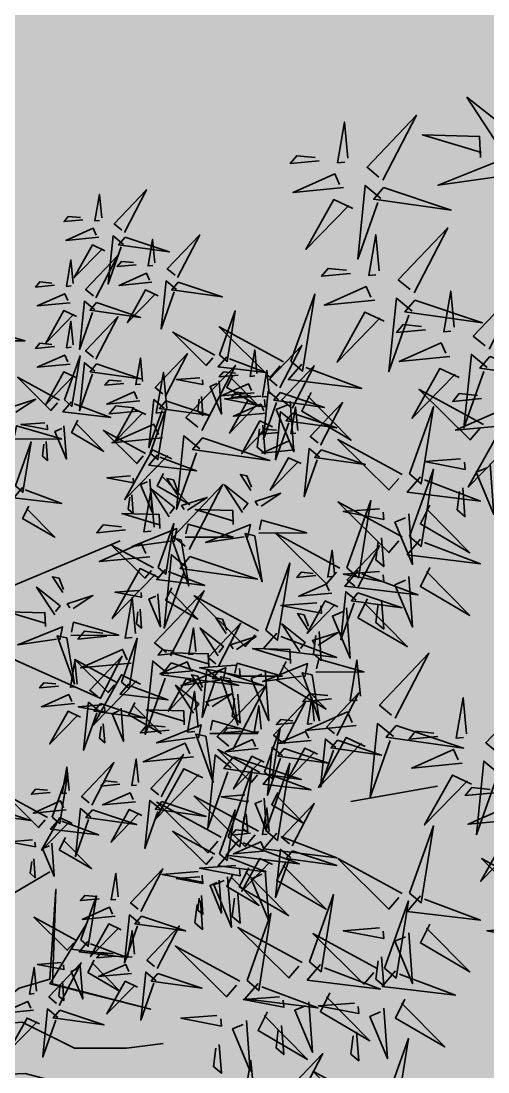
# Model space of a CAD drawing. Header units: millimetres. Extents: x 0 to 59560, y 0 to 21447.
# Drawn here: x 35330 to 35597, y 8940 to 9542 of the extents above; entities that cross this region are included whole.
import ezdxf

# ---------------------------------------------------------------- set-up
doc = ezdxf.new("R2010")
doc.units = ezdxf.units.MM
doc.header["$LTSCALE"] = 150
doc.linetypes.add('DASHED', pattern=[0.75, 0.5, -0.25])
doc.layers.add('ad-Landscape', color=7, linetype='Continuous', lineweight=35, true_color=0x007f00)
doc.layers.add('ad-Landscape 2', color=7, linetype='Continuous', lineweight=35, true_color=0x264c00)
doc.layers.add('ad-Primary Roof', color=5, linetype='Continuous', true_color=0x0000ff)
doc.layers.add('ad-Secondary Roof', color=6, linetype='Continuous', true_color=0xff00ff)

# ---------------------------------------------------------------- blocks, each defined once
blk = doc.blocks.new('$ZCDB_AUDIT_GENERATED_84B5')
at = {"layer": 'ad-Landscape'}
blk.add_line((-124.2, -652.6), (-157.7, -842.3), dxfattribs=at)
for points in [[(-835, 1007.8), (-876.2, 987.1), (-939.2, 1094.8), (-843.4, 1000.5)], [(-854.3, 961.7), (-964.6, 970), (-872.5, 931.4), (-862.8, 954.4)], [(-1166, 756.5), (-1215.3, 904.1), (-1191.8, 735.2), (-1166, 756.5)], [(-906.4, 902.3), (-969.4, 907), (-954.8, 890.1), (-914.9, 895)], [(-974.8, 702), (-1024.2, 849.6), (-1000.7, 680.7), (-974.8, 702)], [(-1150.2, 755), (-1008.3, 828.6), (-1121.8, 720.5), (-1143.1, 746.4)], [(-1190.3, 750.9), (-1161.9, 716.5), (-1322.1, 700.2), (-1198.9, 743.8)], [(-1212, 689.6), (-1192.2, 648), (-1301.2, 587.1), (-1204.9, 680.9)], [(-999.2, 696.4), (-970.7, 661.9), (-1131, 645.7), (-1007.8, 689.3)], [(-1166.4, 669.3), (-1176.9, 559.2), (-1136.4, 650.5), (-1159.3, 660.7)], [(-1102, 678.9), (-1023.4, 671.3), (-1112.1, 656.1), (-1110.6, 671.8)], [(-1059.9, 523.7), (-1093.8, 494.6), (-1113.3, 654.4), (-1067.1, 532.2)], [(-1121.7, 544.2), (-1162.9, 523.5), (-1225.9, 631.2), (-1130.2, 536.9)], [(-1020.9, 635), (-1001.1, 593.4), (-1110, 532.6), (-1013.8, 626.4)], [(-910.8, 624.4), (-832.2, 616.8), (-921, 601.5), (-919.5, 617.3)], [(-1108, 616), (-1114, 553.1), (-1096.8, 567.3), (-1100.9, 607.4)], [(-975.2, 614.7), (-985.8, 504.7), (-945.3, 596), (-968.1, 606.1)], [(-1288.8, 429.3), (-1338.2, 576.9), (-1314.7, 408), (-1288.8, 429.3)], [(-1053.8, 499.5), (-907.2, 551.9), (-1075.6, 524.9), (-1053.8, 499.5)], [(-916.9, 561.5), (-922.9, 498.6), (-905.6, 512.8), (-909.7, 552.9)], [(-1141, 498.1), (-1251.3, 506.4), (-1159.2, 467.8), (-1149.5, 490.8)], [(-1273.1, 427.7), (-1131.2, 501.3), (-1244.7, 393.3), (-1266, 419.1)], [(-1055, 483.7), (-978.6, 343.4), (-1088.9, 454.6), (-1063.5, 476.4)], [(-1193.1, 438.6), (-1256.1, 443.4), (-1241.5, 426.4), (-1201.6, 431.4)], [(-1130.1, 433.9), (-1136.1, 355.2), (-1153.1, 443.6), (-1137.4, 442.4)], [(-1313.2, 423.7), (-1284.7, 389.2), (-1445, 373), (-1321.8, 416.6)], [(-1334.9, 362.3), (-1315.1, 320.7), (-1424, 259.8), (-1327.8, 353.7)], [(-1224.9, 351.7), (-1146.2, 344), (-1235, 328.8), (-1233.5, 344.6)], [(-1289.2, 342), (-1299.8, 231.9), (-1259.3, 323.3), (-1282.1, 333.4)], [(-425.4, -669.4), (-466.6, -690.1), (-529.7, -582.4), (-433.9, -676.7)], [(-119.8, -578.6), (-100, -620.2), (-209, -681), (-112.7, -587.2)], [(8.2, -743.4), (-41.2, -595.8), (-17.7, -764.7), (8.2, -743.4)], [(-9.8, -589.2), (68.8, -596.8), (-19.9, -612), (-18.4, -596.3)], [(352.8, -669.4), (311.6, -690.1), (248.5, -582.4), (344.3, -676.7)], [(489.3, -669.4), (448.2, -690.1), (385.1, -582.4), (480.9, -676.7)], [(527.1, -597.7), (464.1, -593), (478.7, -609.9), (518.7, -605)], [(590.2, -602.4), (584.1, -681.2), (567.1, -592.8), (582.9, -593.9)], [(-527.4, -744.4), (-561.3, -773.6), (-580.8, -613.7), (-534.7, -736)], [(-74.2, -598.9), (-84.7, -708.9), (-44.2, -617.6), (-67, -607.5)], [(-589.2, -724), (-630.4, -744.6), (-693.5, -636.9), (-597.7, -731.2)], [(-357.5, -714.1), (-210.9, -661.7), (-379.3, -688.7), (-357.5, -714.1)], [(-15.8, -652.1), (-21.8, -715), (-4.6, -700.8), (-8.7, -660.7)], [(420.7, -714.1), (567.3, -661.7), (398.9, -688.7), (420.7, -714.1)], [(557.2, -714.1), (703.8, -661.7), (535.4, -688.7), (557.2, -714.1)], [(23.9, -744.9), (165.8, -671.4), (52.3, -779.4), (31, -753.6)], [(-444.7, -715.5), (-555, -707.2), (-462.9, -745.8), (-453.2, -722.8)], [(333.5, -715.5), (223.2, -707.2), (315.3, -745.8), (325, -722.8)], [(346.4, -826.2), (312.4, -855.4), (293, -695.5), (339.1, -817.8)], [(470, -715.5), (359.7, -707.2), (451.8, -745.8), (461.5, -722.8)], [(-821.7, -768.6), (-675.1, -716.3), (-843.5, -743.3), (-821.7, -768.6)], [(-521.3, -768.6), (-374.8, -716.3), (-543.2, -743.3), (-521.3, -768.6)], [(-358.7, -729.9), (-282.3, -870.2), (-392.6, -759), (-367.2, -737.1)], [(284.5, -805.8), (243.4, -826.4), (180.3, -718.7), (276.1, -813.1)], [(419.5, -729.9), (495.9, -870.2), (385.6, -759), (411, -737.1)], [(556, -729.9), (632.4, -870.2), (522.1, -759), (547.5, -737.1)], [(-16.2, -749), (12.3, -783.5), (-148, -799.7), (-24.8, -756.1)], [(-608.6, -770), (-718.8, -761.8), (-626.7, -800.3), (-617.1, -777.3)], [(-513.8, -908.1), (-547.7, -937.2), (-567.2, -777.3), (-521, -899.6)], [(-496.8, -774.9), (-559.8, -770.2), (-545.3, -787.1), (-505.3, -782.2)], [(-433.8, -779.7), (-439.8, -858.4), (-456.8, -770), (-441.1, -771.2)], [(281.4, -774.9), (218.4, -770.2), (232.9, -787.1), (272.9, -782.2)], [(344.4, -779.7), (338.4, -858.4), (321.4, -770), (337.1, -771.2)], [(417.9, -774.9), (354.9, -770.2), (369.5, -787.1), (409.4, -782.2)], [(480.9, -779.7), (474.9, -858.4), (457.9, -770), (473.7, -771.2)], [(-822.9, -784.4), (-746.5, -924.8), (-856.8, -813.5), (-831.4, -791.7)], [(-575.6, -887.6), (-616.8, -908.3), (-679.8, -800.6), (-584, -894.9)], [(-522.5, -784.4), (-446.1, -924.8), (-556.4, -813.5), (-531, -791.7)], [(352.4, -850.5), (499, -798.1), (330.6, -825.1), (352.4, -850.5)], [(-660.6, -829.5), (-723.6, -824.8), (-709.1, -841.7), (-669.1, -836.8)], [(-597.6, -834.2), (-603.6, -913), (-620.7, -824.6), (-604.9, -825.7)], [(-37.9, -810.4), (-18.1, -852), (-127, -912.8), (-30.8, -819)], [(72.2, -821), (150.8, -828.6), (62, -843.8), (63.5, -828.1)], [(7.8, -830.7), (-2.8, -940.7), (37.7, -849.4), (14.9, -839.3)], [(265.2, -851.8), (154.9, -843.6), (247, -882.2), (256.7, -859.1)], [(351.2, -866.2), (427.7, -1006.6), (317.3, -895.4), (342.8, -873.5)], [(-507.7, -932.3), (-361.1, -879.9), (-529.5, -906.9), (-507.7, -932.3)], [(-227.1, -1003.5), (-261, -1032.7), (-280.5, -872.8), (-234.3, -995)], [(66.1, -883.9), (60.1, -946.8), (77.4, -932.6), (73.3, -892.5)], [(209.8, -1003.5), (175.9, -1032.7), (156.4, -872.8), (202.6, -995)], [(-849.9, -976.7), (-708, -903.2), (-821.4, -1011.2), (-842.8, -985.4)], [(-554.7, -1044.4), (-588.6, -1073.6), (-608.1, -913.7), (-562, -1036)], [(-288.9, -983), (-330, -1003.7), (-393.1, -896), (-297.3, -990.3)], [(148, -983), (106.8, -1003.7), (43.8, -896), (139.5, -990.3)], [(213.1, -911.3), (150.1, -906.6), (164.7, -923.5), (204.7, -918.6)], [(276.1, -916), (270.1, -994.8), (253.1, -906.4), (268.9, -907.6)], [(-616.5, -1023.9), (-657.7, -1044.6), (-720.8, -936.9), (-625, -1031.2)], [(-594.9, -933.7), (-705.2, -925.4), (-613.1, -964), (-603.4, -940.9)], [(-508.9, -948), (-432.5, -1088.4), (-542.8, -977.2), (-517.4, -955.3)], [(-240.7, -1085.3), (-274.6, -1114.5), (-294.1, -954.6), (-248, -1076.9)], [(-60.1, -1097.9), (-109.5, -950.3), (-85.9, -1119.2), (-60.1, -1097.9)], [(-302.5, -1064.9), (-343.7, -1085.5), (-406.8, -977.8), (-311, -1072.1)], [(-221, -1027.7), (-74.4, -975.4), (-242.8, -1002.3), (-221, -1027.7)], [(215.9, -1027.7), (362.5, -975.4), (194.1, -1002.3), (215.9, -1027.7)], [(715.7, -974.6), (605.5, -966.3), (697.6, -1004.9), (707.3, -981.8)], [(-647, -993.1), (-710, -988.4), (-695.4, -1005.3), (-655.5, -1000.4)], [(-584, -997.8), (-590, -1076.6), (-607, -988.2), (-591.3, -989.4)], [(-548.6, -1068.6), (-402.1, -1016.3), (-570.5, -1043.2), (-548.6, -1068.6)], [(-308.2, -1029.1), (-418.5, -1020.8), (-326.4, -1059.4), (-316.7, -1036.4)], [(-44.4, -1099.5), (97.5, -1025.9), (-15.9, -1134), (-37.3, -1108.1)], [(128.7, -1029.1), (18.4, -1020.8), (110.5, -1059.4), (120.2, -1036.4)], [(636.2, -1166.1), (586.8, -1018.5), (610.3, -1187.4), (636.2, -1166.1)], [(663.7, -1034), (600.7, -1029.3), (615.2, -1046.2), (655.2, -1041.3)], [(-801.6, -1052.8), (-723, -1060.4), (-811.7, -1075.7), (-810.2, -1059.9)], [(-222.2, -1043.5), (-145.8, -1183.9), (-256.1, -1072.6), (-230.7, -1050.8)], [(214.7, -1043.5), (291.1, -1183.9), (180.8, -1072.6), (206.2, -1050.8)], [(376.8, -1193.4), (327.4, -1045.8), (350.9, -1214.7), (376.8, -1193.4)], [(-635.9, -1070), (-746.1, -1061.7), (-654, -1100.3), (-644.4, -1077.3)], [(-234.6, -1109.5), (-88.1, -1057.2), (-256.5, -1084.1), (-234.6, -1109.5)], [(-549.8, -1084.4), (-473.4, -1224.8), (-583.8, -1113.5), (-558.3, -1091.7)], [(-360.3, -1088.6), (-423.3, -1083.8), (-408.7, -1100.8), (-368.8, -1095.8)], [(-297.3, -1093.3), (-303.3, -1172), (-320.3, -1083.6), (-304.5, -1084.8)], [(76.6, -1088.6), (13.6, -1083.8), (28.1, -1100.8), (68.1, -1095.8)], [(144.7, -1234.3), (95.3, -1086.7), (118.8, -1255.6), (144.7, -1234.3)], [(139.6, -1093.3), (133.6, -1172), (116.6, -1083.6), (132.3, -1084.8)], [(-321.9, -1110.9), (-432.1, -1102.7), (-340, -1141.2), (-330.3, -1118.2)], [(-84.4, -1103.5), (-56, -1138), (-216.2, -1154.2), (-93.1, -1110.6)], [(392.5, -1194.9), (534.4, -1121.4), (420.9, -1229.4), (399.6, -1203.5)], [(-687.9, -1129.5), (-751, -1124.7), (-736.4, -1141.7), (-696.4, -1136.8)], [(-624.9, -1134.2), (-630.9, -1213), (-648, -1124.6), (-632.2, -1125.7)], [(-235.8, -1125.3), (-159.4, -1265.7), (-269.7, -1154.4), (-244.3, -1132.6)], [(-373.9, -1170.4), (-436.9, -1165.7), (-422.4, -1182.6), (-382.4, -1177.7)], [(-310.9, -1175.1), (-316.9, -1253.9), (-334, -1165.5), (-318.2, -1166.6)], [(-106.2, -1164.9), (-86.3, -1206.5), (-195.3, -1267.4), (-99.1, -1173.5)], [(160.4, -1235.8), (302.3, -1162.3), (188.8, -1270.3), (167.5, -1244.4)], [(-60.5, -1185.2), (-71, -1295.3), (-30.6, -1204), (-53.4, -1193.8)], [(3.9, -1175.6), (82.5, -1183.2), (-6.2, -1198.4), (-4.7, -1182.7)], [(611.8, -1171.7), (640.3, -1206.2), (480.1, -1222.4), (603.2, -1178.8)], [(352.4, -1199), (380.9, -1233.5), (220.7, -1249.7), (343.8, -1206.1)], [(-2.1, -1238.5), (-8.1, -1301.4), (9.1, -1287.1), (5, -1247.1)], [(590.1, -1233.1), (609.9, -1274.7), (501, -1335.5), (597.2, -1241.7)], [(120.3, -1239.9), (148.8, -1274.4), (-11.4, -1290.6), (111.7, -1247)], [(330.7, -1260.4), (350.5, -1301.9), (241.6, -1362.8), (337.8, -1269)], [(635.8, -1253.4), (625.3, -1363.4), (665.7, -1272.1), (642.9, -1262)], [(376.4, -1280.6), (365.9, -1390.7), (406.3, -1299.4), (383.5, -1289.3)], [(440.8, -1271), (519.4, -1278.6), (430.7, -1293.8), (432.2, -1278.1)], [(98.6, -1301.3), (118.4, -1342.9), (9.5, -1403.7), (105.7, -1309.9)], [(694.2, -1306.6), (688.2, -1369.5), (705.4, -1355.3), (701.3, -1315.3)], [(144.3, -1321.5), (133.8, -1431.6), (174.2, -1340.3), (151.4, -1330.2)], [(208.7, -1311.9), (287.3, -1319.5), (198.6, -1334.7), (200.1, -1319)], [(434.8, -1333.9), (428.8, -1396.8), (446, -1382.6), (441.9, -1342.5)], [(202.7, -1374.8), (196.7, -1437.7), (213.9, -1423.5), (209.8, -1383.4)]]:
    blk.add_lwpolyline(points, dxfattribs=at)
at = {"layer": 'ad-Landscape 2'}
for p, q in [((43.5, 73), (278.2, 631.2)), ((-12.4, 39.5), (-247.1, 564.2))]:
    blk.add_line(p, q, dxfattribs=at)
for points in [[(103.7, 1424.7), (54.4, 1572.3), (77.9, 1403.4), (103.7, 1424.7)], [(-387.8, 1356.5), (-437.1, 1504.1), (-413.6, 1335.2), (-387.8, 1356.5)], [(119.4, 1423.2), (261.4, 1496.7), (147.9, 1388.7), (126.6, 1414.5)], [(581.6, 1302), (532.2, 1449.6), (555.7, 1280.7), (581.6, 1302)], [(-372, 1355), (-230.1, 1428.5), (-343.6, 1320.5), (-364.9, 1346.4)], [(-160.7, 1284.9), (-160, 1444.8), (-116.9, 1294.1), (-149.7, 1287.2)], [(79.4, 1419.1), (107.8, 1384.6), (-52.4, 1368.4), (70.8, 1412)], [(-756.4, 1206.5), (-805.8, 1354.1), (-782.2, 1185.2), (-756.4, 1206.5)], [(-70.9, 1292.4), (-27.7, 1358.5), (-55.4, 1272.9), (-68.6, 1281.5)], [(57.7, 1357.7), (77.5, 1316.1), (-31.5, 1255.3), (64.8, 1349.1)], [(597.3, 1300.4), (739.2, 1374), (625.7, 1265.9), (604.4, 1291.8)], [(704.4, 1206.5), (655.1, 1354.1), (678.6, 1185.2), (704.4, 1206.5)], [(-412.1, 1350.9), (-383.7, 1316.4), (-543.9, 1300.2), (-420.7, 1343.8)], [(103.3, 1337.4), (92.8, 1227.4), (133.3, 1318.7), (110.4, 1328.8)], [(167.7, 1347.1), (246.3, 1339.5), (157.6, 1324.2), (159.1, 1340)], [(-415.1, 1179.2), (-464.4, 1326.8), (-440.9, 1157.9), (-415.1, 1179.2)], [(772.7, 1165.6), (723.3, 1313.2), (746.9, 1144.3), (772.7, 1165.6)], [(-433.8, 1289.5), (-414, 1248), (-523, 1187.1), (-426.7, 1280.9)], [(-169.3, 1271.7), (-323, 1296.4), (-162.4, 1238.9), (-169.3, 1271.7)], [(557.2, 1296.4), (585.7, 1261.9), (425.4, 1245.7), (548.6, 1289.3)], [(-740.7, 1205), (-598.8, 1278.5), (-712.2, 1170.5), (-733.6, 1196.4)], [(-500.1, 1137.3), (-534, 1108.2), (-553.5, 1268), (-507.4, 1145.8)], [(-388.2, 1269.3), (-398.7, 1159.2), (-358.2, 1250.5), (-381.1, 1260.6)], [(-323.8, 1278.9), (-245.2, 1271.3), (-333.9, 1256.1), (-332.4, 1271.8)], [(161.7, 1284.2), (155.7, 1221.3), (172.9, 1235.5), (168.8, 1275.6)], [(720.2, 1205), (862.1, 1278.5), (748.6, 1170.5), (727.3, 1196.4)], [(-561.9, 1157.8), (-603.1, 1137.1), (-666.2, 1244.8), (-570.4, 1150.5)], [(-399.4, 1177.7), (-257.4, 1251.3), (-370.9, 1143.2), (-392.2, 1169.1)], [(-175.7, 1247.6), (-131.9, 1256.8), (-191.9, 1107.3), (-173.4, 1236.6)], [(-92.2, 1230.9), (0.4, 1170.5), (-61.7, 1248.7), (-81.3, 1233.2)], [(-18, 1257.9), (35, 1223.4), (30.4, 1245.3), (-7, 1260.2)], [(303.5, 1094), (304.2, 1253.9), (347.3, 1103.2), (314.4, 1096.3)], [(-329.8, 1216), (-335.8, 1153.1), (-318.6, 1167.3), (-322.7, 1207.4)], [(535.5, 1235), (555.3, 1193.4), (446.4, 1132.5), (542.6, 1226.4)], [(645.6, 1224.3), (724.2, 1216.7), (635.4, 1201.5), (637, 1217.2)], [(788.4, 1164.1), (930.3, 1237.6), (816.9, 1129.6), (795.5, 1155.5)], [(-780.7, 1200.9), (-752.3, 1166.4), (-912.5, 1150.2), (-789.3, 1193.8)], [(-131.4, 1199.8), (-85.3, 1198.1), (-81.9, 1073.4), (-120.4, 1202.1)], [(680.1, 1200.9), (708.6, 1166.4), (548.3, 1150.2), (671.5, 1193.8)], [(581.2, 1214.7), (570.7, 1104.6), (611.1, 1195.9), (588.3, 1206.1)], [(-439.4, 1173.7), (-411, 1139.2), (-571.2, 1122.9), (-448, 1166.6)], [(-174.3, 1012.2), (-173.7, 1172.1), (-130.6, 1021.4), (-163.4, 1014.5)], [(-494, 1113.1), (-347.5, 1165.5), (-515.9, 1138.5), (-494, 1113.1)], [(393.3, 1101.5), (436.5, 1167.6), (408.8, 1082), (395.6, 1090.6)], [(748.4, 1160), (776.8, 1125.5), (616.6, 1109.3), (739.8, 1152.9)], [(639.6, 1161.5), (633.5, 1098.6), (650.8, 1112.8), (646.7, 1152.8)], [(-802.5, 1139.6), (-782.6, 1098), (-891.6, 1037.1), (-795.3, 1130.9)], [(-692.4, 1128.9), (-613.8, 1121.3), (-702.5, 1106.1), (-701, 1121.8)], [(658.4, 1139.6), (678.2, 1098), (569.2, 1037.1), (665.5, 1130.9)], [(768.4, 1128.9), (847.1, 1121.3), (758.3, 1106.1), (759.8, 1121.8)], [(-773.2, 987.3), (-807.1, 958.2), (-826.6, 1118), (-780.4, 995.8)], [(-756.8, 1119.3), (-767.3, 1009.2), (-726.8, 1100.5), (-749.7, 1110.6)], [(-581.3, 1111.7), (-691.5, 1120), (-599.4, 1081.4), (-589.8, 1104.4)], [(-461.1, 1112.3), (-441.3, 1070.7), (-550.3, 1009.8), (-454, 1103.7)], [(-351.1, 1101.6), (-272.5, 1094), (-361.2, 1078.8), (-359.7, 1094.5)], [(-155.7, 961.1), (-205, 1108.7), (-181.5, 939.8), (-155.7, 961.1)], [(294.9, 1080.8), (141.2, 1105.5), (301.8, 1048), (294.9, 1080.8)], [(704, 1119.3), (693.5, 1009.2), (734, 1100.5), (711.2, 1110.6)], [(892.5, 987.3), (858.6, 958.2), (839.1, 1118), (885.2, 995.8)], [(-495.2, 1097.3), (-418.8, 957), (-529.1, 1068.2), (-503.7, 1090.1)], [(-415.5, 1092), (-426, 981.9), (-385.5, 1073.2), (-408.4, 1083.4)], [(-365.5, 930.4), (-364.8, 1090.2), (-321.7, 939.6), (-354.5, 932.7)], [(-84.5, 1019.7), (-41.3, 1085.8), (-69, 1000.1), (-82.2, 1008.8)], [(726.6, 1098.6), (746.5, 1057), (637.5, 996.2), (733.8, 1090)], [(830.7, 1007.8), (789.5, 987.1), (726.4, 1094.8), (822.2, 1000.5)], [(772.3, 1078.4), (761.8, 968.3), (802.3, 1059.6), (779.4, 1069.7)], [(836.7, 1088), (915.3, 1080.4), (826.6, 1065.2), (828.1, 1080.9)], [(-698.4, 1066), (-704.4, 1003.1), (-687.2, 1017.3), (-691.3, 1057.4)], [(-633.3, 1052.3), (-696.3, 1057), (-681.8, 1040.1), (-641.8, 1045)], [(-570.3, 1047.5), (-576.3, 968.8), (-593.4, 1057.2), (-577.6, 1056)], [(288.5, 1056.7), (332.3, 1065.9), (272.3, 916.4), (290.8, 1045.7)], [(372, 1040), (464.6, 979.6), (402.5, 1057.8), (382.9, 1042.3)], [(446.2, 1067), (499.2, 1032.5), (494.6, 1054.4), (457.2, 1069.3)], [(762.4, 1066), (756.4, 1003.1), (773.6, 1017.3), (769.5, 1057.4)], [(-357.1, 1038.7), (-363.1, 975.8), (-345.9, 990), (-350, 1030.1)], [(-140, 959.5), (2, 1033.1), (-111.5, 925), (-132.8, 950.9)], [(-767.1, 963.1), (-620.5, 1015.5), (-788.9, 988.5), (-767.1, 963.1)], [(-183, 999), (-336.7, 1023.7), (-176.1, 966.2), (-183, 999)], [(332.8, 1008.9), (378.9, 1007.2), (382.3, 882.5), (343.8, 1011.2)], [(830.7, 1025.1), (824.7, 962.2), (841.9, 976.4), (837.8, 1016.5)], [(898.5, 963.1), (1045.1, 1015.5), (876.7, 988.5), (898.5, 963.1)], [(-275.7, 937.9), (-232.5, 1004), (-260.1, 918.3), (-273.4, 927)], [(-31.6, 985.2), (21.3, 950.7), (16.7, 972.5), (-20.7, 987.5)], [(289.9, 848.6), (290.5, 1008.4), (333.6, 857.8), (300.8, 850.9)], [(-189.3, 974.8), (-145.6, 984), (-205.5, 834.6), (-187, 963.9)], [(-105.9, 958.2), (-13.2, 897.8), (-75.4, 976), (-94.9, 960.5)], [(811.3, 961.7), (701, 970), (793.1, 931.4), (802.8, 954.4)], [(1141.3, 824.7), (1092, 972.3), (1115.5, 803.4), (1141.3, 824.7)], [(-768.3, 947.3), (-691.9, 807), (-802.2, 918.2), (-776.8, 940.1)], [(-374.1, 917.2), (-527.8, 941.9), (-367.2, 884.4), (-374.1, 917.2)], [(-180, 955.5), (-151.6, 921), (-311.8, 904.8), (-188.6, 948.4)], [(897.3, 947.3), (973.8, 807), (863.4, 918.2), (888.9, 940.1)], [(-592.6, 770.2), (-641.9, 917.8), (-618.4, 748.9), (-592.6, 770.2)], [(-145, 927.1), (-99, 925.4), (-95.6, 800.6), (-134.1, 929.4)], [(379.6, 856.1), (422.9, 922.2), (395.2, 836.5), (381.9, 845.1)], [(745.4, 783.8), (696, 931.4), (719.6, 762.5), (745.4, 783.8)], [(-843.4, 897.5), (-849.4, 818.8), (-866.4, 907.2), (-850.7, 906)], [(-380.5, 893), (-336.7, 902.2), (-396.6, 752.7), (-378.2, 882.1)], [(-222.7, 903.4), (-169.8, 868.9), (-174.4, 890.7), (-211.8, 905.7)], [(182.5, 782.8), (148.6, 753.6), (129.1, 913.5), (175.2, 791.2)], [(759.2, 902.3), (696.2, 907), (710.8, 890.1), (750.8, 895)], [(822.2, 897.5), (816.2, 818.8), (799.2, 907.2), (815, 906)], [(1157.1, 823.2), (1299, 896.7), (1185.5, 788.7), (1164.2, 814.6)], [(-297, 876.4), (-204.4, 816), (-266.5, 894.2), (-286.1, 878.7)], [(-201.7, 894.1), (-181.9, 852.5), (-290.9, 791.6), (-194.6, 885.5)], [(-156.1, 873.8), (-166.6, 763.7), (-126.1, 855), (-149, 865.2)], [(-91.7, 883.5), (-13.1, 875.8), (-101.8, 860.6), (-100.3, 876.4)], [(120.7, 803.3), (79.5, 782.6), (16.5, 890.3), (112.2, 796)], [(564.8, 755.5), (530.9, 726.4), (511.4, 886.2), (557.5, 764)], [(281.2, 835.4), (127.5, 860.1), (288.1, 802.6), (281.2, 835.4)], [(503, 776), (461.8, 755.3), (398.7, 863), (494.5, 768.7)], [(761.1, 782.3), (903, 855.8), (789.6, 747.8), (768.2, 773.7)], [(-576.8, 768.6), (-434.9, 842.2), (-548.4, 734.1), (-569.7, 760)], [(-336.2, 845.3), (-290.1, 843.6), (-286.7, 718.8), (-325.2, 847.6)], [(-97.7, 820.6), (-103.7, 757.7), (-86.5, 771.9), (-90.6, 811.9)], [(188.6, 758.6), (335.2, 810.9), (166.8, 784), (188.6, 758.6)], [(274.9, 811.2), (318.6, 820.4), (258.7, 670.9), (277.2, 800.3)], [(358.3, 794.5), (451, 734.2), (388.8, 812.4), (369.3, 796.8)], [(432.6, 821.6), (485.5, 787.1), (480.9, 808.9), (443.5, 823.9)], [(1117, 819.1), (1145.4, 784.6), (985.2, 768.4), (1108.4, 812)], [(-199.8, 660.1), (-233.7, 630.9), (-253.2, 790.8), (-207, 668.5)], [(570.9, 731.3), (717.4, 783.7), (549, 756.7), (570.9, 731.3)], [(1291.5, 647.4), (1242.1, 795), (1265.7, 626.1), (1291.5, 647.4)], [(-959.1, 700.5), (-817.2, 774), (-930.7, 666), (-952, 691.8)], [(-616.9, 764.6), (-588.5, 730.1), (-748.7, 713.9), (-625.5, 757.5)], [(-261.6, 680.5), (-302.7, 659.9), (-365.8, 767.6), (-270, 673.2)], [(101.4, 757.2), (-8.9, 765.5), (83.2, 726.9), (92.9, 749.9)], [(319.2, 763.5), (365.2, 761.8), (368.6, 637), (330.1, 765.8)], [(721.1, 778.2), (749.5, 743.7), (589.3, 727.5), (712.5, 771.1)], [(1095.3, 757.7), (1115.1, 716.2), (1006.1, 655.3), (1102.4, 749.1)], [(187.4, 742.8), (263.8, 602.4), (153.5, 713.7), (178.9, 735.5)], [(483.6, 729.9), (373.4, 738.2), (465.5, 699.6), (475.2, 722.6)], [(1140.9, 737.5), (1130.4, 627.4), (1170.9, 718.7), (1148, 728.8)], [(1205.3, 747.1), (1283.9, 739.5), (1195.2, 724.3), (1196.7, 740)], [(-264.9, 565.6), (-314.3, 713.2), (-290.7, 544.3), (-264.9, 565.6)], [(569.7, 715.5), (646.1, 575.2), (535.8, 686.4), (561.2, 708.3)], [(699.3, 716.8), (719.2, 675.2), (610.2, 614.4), (706.4, 708.2)], [(1307.2, 645.9), (1449.1, 719.5), (1335.7, 611.4), (1314.3, 637.3)], [(-638.6, 703.2), (-618.8, 661.6), (-727.8, 600.7), (-631.5, 694.6)], [(-528.6, 692.6), (-450, 684.9), (-538.7, 669.7), (-537.2, 685.5)], [(-193.7, 635.8), (-47.1, 688.2), (-215.5, 661.2), (-193.7, 635.8)], [(49.3, 697.7), (-13.7, 702.5), (0.8, 685.5), (40.8, 690.4)], [(112.3, 693), (106.3, 614.2), (89.3, 702.6), (105, 701.5)], [(745, 696.6), (734.5, 586.5), (774.9, 677.8), (752.1, 687.9)], [(809.4, 706.2), (888, 698.6), (799.3, 683.4), (800.8, 699.1)], [(868.3, 552), (818.9, 699.6), (842.4, 530.7), (868.3, 552)], [(1073.1, 552), (1023.7, 699.6), (1047.2, 530.7), (1073.1, 552)], [(-619.9, 538.4), (-669.2, 686), (-645.7, 517), (-619.9, 538.4)], [(-593, 682.9), (-603.5, 572.8), (-563, 664.1), (-585.9, 674.3)], [(431.6, 670.5), (368.6, 675.2), (383.1, 658.2), (423.1, 663.2)], [(494.6, 665.7), (488.6, 587), (471.6, 675.4), (487.3, 674.2)], [(1199.3, 684.2), (1193.3, 621.3), (1210.5, 635.5), (1206.4, 675.6)], [(-280.9, 634.5), (-391.2, 642.7), (-299.1, 604.1), (-289.4, 627.2)], [(803.4, 643.3), (797.4, 580.4), (814.6, 594.6), (810.5, 634.7)], [(-534.6, 629.7), (-540.6, 566.8), (-523.4, 581), (-527.5, 621)], [(-249.2, 564.1), (-107.3, 637.7), (-220.7, 529.6), (-242.1, 555.5)], [(-194.9, 620.1), (-118.4, 479.7), (-228.8, 591), (-203.4, 612.8)], [(-37.8, 466.8), (-37.2, 626.6), (5.9, 476), (-26.9, 469.1)], [(884, 550.5), (1025.9, 624), (912.4, 516), (891.1, 541.8)], [(1088.8, 550.5), (1230.7, 624), (1117.2, 516), (1095.9, 541.8)], [(1267.2, 641.9), (1295.6, 607.4), (1135.4, 591.1), (1258.6, 634.8)], [(-604.1, 536.8), (-462.2, 610.4), (-575.7, 502.3), (-597, 528.2)], [(742.3, 469.2), (708.4, 440), (688.9, 599.9), (735, 477.6)], [(-333, 575), (-396, 579.7), (-381.4, 562.8), (-341.5, 567.7)], [(-270, 570.3), (-276, 491.5), (-293, 579.9), (-277.2, 578.7)], [(680.5, 489.6), (639.3, 469), (576.2, 576.7), (672, 482.3)], [(1245.4, 580.5), (1265.3, 538.9), (1156.3, 478), (1252.6, 571.9)], [(-650.3, 428.2), (-684.2, 399.1), (-703.7, 559), (-657.6, 436.7)], [(-289.2, 560), (-260.8, 525.6), (-421, 509.3), (-297.8, 552.9)], [(1291.1, 560.2), (1280.6, 450.1), (1321.1, 541.4), (1298.2, 551.6)], [(1355.5, 569.8), (1434.1, 562.2), (1345.4, 547), (1346.9, 562.7)], [(-712.1, 448.7), (-753.3, 428.1), (-816.4, 535.7), (-720.6, 441.4)], [(-644.2, 532.8), (-615.8, 498.3), (-776, 482), (-652.8, 525.7)], [(52, 474.3), (95.2, 540.4), (67.5, 454.7), (54.3, 463.3)], [(843.9, 546.4), (872.4, 511.9), (712.1, 495.7), (835.3, 539.3)], [(1048.7, 546.4), (1077.2, 511.9), (916.9, 495.7), (1040.1, 539.3)], [(1349.5, 506.9), (1343.5, 444), (1360.7, 458.2), (1356.6, 498.3)], [(-311, 498.7), (-291.1, 457.1), (-400.1, 396.2), (-303.9, 490)], [(-200.9, 488), (-122.3, 480.4), (-211, 465.2), (-209.5, 480.9)], [(748.4, 444.9), (894.9, 497.3), (726.5, 470.3), (748.4, 444.9)], [(822.2, 485), (842, 443.4), (733.1, 382.6), (829.3, 476.4)], [(1027, 485), (1046.8, 443.4), (937.9, 382.6), (1034.1, 476.4)], [(-665.9, 471.4), (-646.1, 429.8), (-755.1, 368.9), (-658.8, 462.8)], [(-555.9, 460.7), (-477.3, 453.1), (-566, 437.9), (-564.5, 453.6)], [(-265.3, 478.4), (-275.8, 368.3), (-235.4, 459.6), (-258.2, 469.8)], [(-46.5, 453.6), (-200.1, 478.3), (-39.6, 420.8), (-46.5, 453.6)], [(867.9, 464.7), (857.4, 354.7), (897.8, 446), (875, 456.1)], [(932.3, 474.4), (1010.9, 466.8), (922.2, 451.6), (923.7, 467.3)], [(1072.7, 464.7), (1062.1, 354.7), (1102.6, 446), (1079.8, 456.1)], [(1137.1, 474.4), (1215.7, 466.8), (1126.9, 451.6), (1128.4, 467.3)], [(-644.2, 404), (-497.6, 456.4), (-666, 429.4), (-644.2, 404)], [(-620.3, 451.1), (-630.8, 341), (-590.3, 432.3), (-613.2, 442.5)], [(-52.8, 429.4), (-9, 438.6), (-69, 289.1), (-50.5, 418.5)], [(104.9, 439.8), (157.9, 405.3), (153.3, 427.1), (115.9, 442.1)], [(455.6, 305.5), (421.7, 276.4), (402.2, 436.3), (448.3, 314)], [(661.1, 443.6), (550.9, 451.8), (643, 413.2), (652.6, 436.3)], [(-206.9, 425.1), (-212.9, 362.2), (-195.7, 376.4), (-199.8, 416.5)], [(30.7, 412.7), (123.3, 352.4), (61.2, 430.6), (41.6, 415)], [(393.8, 326), (352.6, 305.3), (289.5, 413), (385.3, 318.7)], [(617.5, 275.9), (618.2, 435.7), (661.3, 285.1), (628.5, 278.2)], [(747.2, 429.2), (823.6, 288.8), (713.3, 400), (738.7, 421.9)], [(-731.5, 402.7), (-841.7, 410.9), (-749.6, 372.3), (-739.9, 395.4)], [(-561.9, 397.8), (-567.9, 334.9), (-550.7, 349.1), (-554.8, 389.2)], [(926.3, 411.5), (920.3, 348.6), (937.5, 362.8), (933.4, 402.9)], [(1131.1, 411.5), (1125, 348.6), (1142.3, 362.8), (1138.2, 402.9)], [(-645.4, 388.3), (-569, 247.9), (-679.3, 359.1), (-653.9, 381)], [(-8.5, 381.7), (37.5, 380), (40.9, 255.2), (2.4, 384)], [(609.1, 384.1), (546.1, 388.8), (560.6, 371.9), (600.6, 376.8)], [(672.1, 379.4), (666.1, 300.6), (649, 389), (664.8, 387.8)], [(-783.5, 343.2), (-846.5, 347.9), (-832, 331), (-792, 335.9)], [(-720.5, 338.5), (-726.5, 259.7), (-743.5, 348.1), (-727.8, 346.9)], [(707.3, 283.4), (750.5, 349.5), (722.8, 263.8), (709.6, 272.4)], [(-606.2, 183.8), (-655.6, 331.4), (-632, 162.5), (-606.2, 183.8)], [(461.7, 281.3), (608.2, 333.7), (439.8, 306.7), (461.7, 281.3)], [(945.2, 153.2), (945.8, 313), (988.9, 162.4), (956.1, 155.5)], [(813.7, -538.9), (764.3, -391.3), (787.8, -560.2), (813.7, -538.9)], [(-358.7, -416.2), (-282.3, -556.6), (-392.6, -445.4), (-367.2, -423.5)], [(-433.8, -466), (-439.8, -544.8), (-456.8, -456.4), (-441.1, -457.6)], [(-242.7, -455.8), (-222.9, -497.4), (-331.8, -558.3), (-235.6, -464.5)], [(-58, -513.1), (83.9, -439.6), (-29.6, -547.6), (-50.9, -521.7)], [(-197, -476.1), (-207.5, -586.2), (-167.1, -494.9), (-189.9, -484.8)], [(829.4, -540.4), (971.3, -466.8), (857.8, -574.9), (836.5, -549)], [(617.4, -483.1), (637.2, -524.7), (528.3, -585.6), (624.5, -491.7)], [(663.1, -503.4), (652.6, -613.5), (693, -522.2), (670.2, -512)], [(1203.3, -511.5), (1247, -502.3), (1187.1, -651.7), (1205.5, -522.4)], [(-98.1, -517.2), (-69.7, -551.7), (-229.9, -567.9), (-106.7, -524.3)], [(1286.7, -528.1), (1379.3, -588.5), (1317.2, -510.3), (1297.6, -525.8)], [(-138.6, -529.4), (-144.7, -592.3), (-127.4, -578.1), (-131.5, -538)], [(579.2, -538.2), (468.9, -529.9), (561.1, -568.5), (570.7, -545.5)], [(789.3, -544.5), (817.8, -578.9), (657.5, -595.2), (780.7, -551.6)], [(-363.6, -689.9), (-397.5, -719), (-417, -559.2), (-370.9, -681.4)], [(414.6, -689.9), (380.7, -719), (361.2, -559.2), (407.3, -681.4)], [(551.1, -689.9), (517.2, -719), (497.7, -559.2), (543.9, -681.4)], [(665.2, -552.6), (741.7, -693), (631.3, -581.7), (656.8, -559.9)], [(721.5, -556.7), (715.5, -619.6), (732.7, -605.4), (728.6, -565.3)], [(936.5, -702.5), (887.2, -554.9), (910.7, -723.8), (936.5, -702.5)], [(1247.5, -559.2), (1293.6, -560.9), (1297, -685.7), (1258.5, -556.9)], [(767.6, -605.8), (787.4, -647.4), (678.5, -708.3), (774.7, -614.5)], [(877.7, -616.5), (956.3, -624.1), (867.5, -639.3), (869, -623.6)], [(813.3, -626.1), (802.7, -736.2), (843.2, -644.9), (820.4, -634.7)], [(952.3, -704), (1094.2, -630.5), (980.7, -738.5), (959.4, -712.7)], [(1182.3, -770.7), (1132.9, -623.1), (1156.5, -792), (1182.3, -770.7)], [(871.6, -679.4), (865.6, -742.3), (882.9, -728.1), (878.8, -688)], [(912.2, -708.1), (940.6, -742.6), (780.4, -758.8), (903.6, -715.2)], [(1198, -772.2), (1339.9, -698.7), (1226.5, -806.7), (1205.1, -780.8)], [(890.5, -769.5), (910.3, -811.1), (801.3, -871.9), (897.6, -778.1)], [(1158, -776.3), (1186.4, -810.8), (1026.2, -827), (1149.3, -783.4)], [(936.1, -789.8), (925.6, -899.8), (966.1, -808.5), (943.2, -798.4)], [(1000.5, -780.1), (1079.1, -787.7), (990.4, -802.9), (991.9, -787.2)], [(796.9, -949), (763, -978.1), (743.5, -818.2), (789.6, -940.5)], [(735.1, -928.5), (693.9, -949.2), (630.8, -841.5), (726.6, -935.8)], [(994.5, -843), (988.5, -905.9), (1005.7, -891.7), (1001.6, -851.6)], [(1136.2, -837.6), (1156, -879.2), (1047.1, -940.1), (1143.3, -846.3)], [(1246.3, -848.3), (1324.9, -855.9), (1236.2, -871.1), (1237.7, -855.4)], [(1181.9, -857.9), (1171.4, -968), (1211.8, -876.7), (1189, -866.6)], [(1240.3, -911.2), (1234.3, -974.1), (1251.5, -959.9), (1247.4, -919.8)], [(803, -973.2), (949.5, -920.8), (781.1, -947.8), (803, -973.2)], [(801.8, -988.9), (878.2, -1129.3), (767.9, -1018.1), (793.3, -996.2)], [(726.7, -1038.7), (720.7, -1117.5), (703.7, -1029.1), (719.4, -1030.3)], [(651.9, -1167.6), (793.8, -1094.1), (680.3, -1202.1), (659, -1176.3)], [(700.2, -1243.7), (778.8, -1251.3), (690.1, -1266.6), (691.6, -1250.8)]]:
    blk.add_lwpolyline(points, dxfattribs=at)
blk = doc.blocks.new('$ZCDB_AUDIT_GENERATED_873B')
at = {"layer": 'ad-Landscape'}
for points in [[(359.91, 366.46, 35.98, 14.39, 0), (421.22, 431.54, 14.39, 0.72, 0), (487.37, 441.94, 0, 0, 0), (448, 441.94, 0, 0, 0), (472.53, 524.19, 0, 0, 0), (467.69, 541.37, 0, 0, 0), (379.6, 599.67, 0, 0, 0), (404.12, 579.33, 0, 0, 0), (359.91, 575.71, 0, 0, 0), (404.12, 579.33, 0, 0, 0), (467.69, 541.37, 0, 0, 0), (433.48, 648.03, 0, 0, 0), (482.53, 692.32, 0, 0, 0), (430.9, 648.03, 0, 0, 0), (418.64, 692.32, 0, 0, 0), (426.06, 713.11, 0, 0, 0), (413.8, 692.32, 0, 0, 0), (372.17, 716.27, 0, 0, 0), (413.8, 692.32, 0, 0, 0), (323.13, 719.89, 0, 0, 0)], [(353.42, 359.91, 35.98, 14.39, 0), (288.34, 421.22, 14.39, 0.72, 0), (277.95, 487.37, 0, 0, 0), (277.95, 448, 0, 0, 0), (195.69, 472.53, 0, 0, 0), (178.52, 467.69, 0, 0, 0), (120.22, 379.6, 0, 0, 0), (140.56, 404.12, 0, 0, 0), (144.17, 359.91, 0, 0, 0), (140.56, 404.12, 0, 0, 0), (178.52, 467.69, 0, 0, 0), (71.86, 433.48, 0, 0, 0), (27.57, 482.53, 0, 0, 0), (71.86, 430.9, 0, 0, 0), (27.57, 418.64, 0, 0, 0), (6.78, 426.06, 0, 0, 0), (27.57, 413.8, 0, 0, 0), (3.62, 372.17, 0, 0, 0), (27.57, 413.8, 0, 0, 0), (0, 323.13, 0, 0, 0)], [(366.46, 359.97, 35.98, 14.39, 0), (431.54, 298.66, 14.39, 0.72, 0), (441.94, 232.52, 0, 0, 0), (441.94, 271.88, 0, 0, 0), (524.19, 247.36, 0, 0, 0), (541.37, 252.2, 0, 0, 0), (599.67, 340.29, 0, 0, 0), (579.33, 315.77, 0, 0, 0), (575.71, 359.97, 0, 0, 0), (579.33, 315.77, 0, 0, 0), (541.37, 252.2, 0, 0, 0), (648.03, 286.4, 0, 0, 0), (692.32, 237.36, 0, 0, 0), (648.03, 288.98, 0, 0, 0), (692.32, 301.25, 0, 0, 0), (713.11, 293.82, 0, 0, 0), (692.32, 306.09, 0, 0, 0), (716.27, 347.71, 0, 0, 0), (692.32, 306.09, 0, 0, 0), (719.89, 396.76, 0, 0, 0)], [(359.97, 353.42, 35.98, 14.39, 0), (298.66, 288.34, 14.39, 0.72, 0), (232.52, 277.95, 0, 0, 0), (271.88, 277.95, 0, 0, 0), (247.36, 195.69, 0, 0, 0), (252.2, 178.52, 0, 0, 0), (340.29, 120.22, 0, 0, 0), (315.77, 140.56, 0, 0, 0), (359.97, 144.17, 0, 0, 0), (315.77, 140.56, 0, 0, 0), (252.2, 178.52, 0, 0, 0), (286.4, 71.86, 0, 0, 0), (237.36, 27.57, 0, 0, 0), (288.98, 71.86, 0, 0, 0), (301.25, 27.57, 0, 0, 0), (293.82, 6.78, 0, 0, 0), (306.09, 27.57, 0, 0, 0), (347.71, 3.62, 0, 0, 0), (306.09, 27.57, 0, 0, 0), (396.76, 0, 0, 0, 0)]]:
    blk.add_lwpolyline(points, format="xyseb", dxfattribs=at)
for points in [[(277.95, 479.95), (253.99, 499.63), (250.38, 582.88), (257.61, 609.99), (274.78, 646.77), (295.12, 678.39), (319.07, 715.18)], [(250.38, 526.41), (212.87, 538.67), (209.25, 580.3), (230.04, 622.25), (230.04, 663.87), (226.43, 693.24)], [(212.87, 538.67), (182.13, 578.04), (174.9, 602.56), (103.04, 607.4), (178.52, 604.82), (198.86, 683.23), (178.52, 602.56), (130.61, 631.93), (150.95, 619.67), (154.57, 649.03)], [(460.26, 565.32), (472.53, 575.71), (470.27, 596.5), (507.05, 664.75), (497.05, 689.15), (507.05, 668.36), (538.67, 675.14)], [(467.69, 551.76), (516.73, 592.89), (546.1, 637.63), (541.26, 671.98)], [(570.62, 627.24), (548.68, 671.98)], [(546.1, 517.41), (573.2, 582.49), (568.36, 640.79), (563.2, 661.58)], [(573.2, 613.68), (602.56, 630.85)], [(538.67, 507.02), (578.04, 537.75), (602.56, 544.98), (607.4, 616.84), (604.82, 541.37), (683.23, 521.03), (602.56, 541.37), (631.93, 589.27), (619.67, 568.94), (649.03, 565.32)], [(106.21, 573.2), (89.03, 602.56)], [(202.47, 546.1), (137.39, 573.2), (79.09, 568.36), (58.3, 563.2)], [(92.65, 570.62), (47.91, 548.68)], [(274.78, 472.53), (295.12, 558.36)], [(154.57, 460.26), (144.17, 472.53), (123.38, 470.27), (55.14, 507.05), (30.73, 497.05), (51.52, 507.05), (44.74, 538.67)], [(168.12, 467.69), (127, 516.73), (82.25, 546.1), (47.91, 541.26)], [(526.41, 469.51), (538.67, 507.02), (580.3, 510.63), (622.25, 489.84), (663.87, 489.84), (693.24, 493.46)], [(479.95, 441.94), (499.63, 465.89), (582.88, 469.51), (609.99, 462.28), (646.77, 445.1), (678.39, 424.76), (715.18, 400.81)], [(472.53, 445.1), (558.36, 424.76)], [(239.94, 277.95), (220.25, 253.99), (137, 250.38), (109.9, 257.61), (73.11, 274.78), (41.49, 295.12), (4.71, 319.07)], [(247.36, 274.78), (161.53, 295.12)], [(565.32, 259.62), (575.71, 247.36), (596.5, 249.62), (664.75, 212.83), (689.15, 222.84), (668.36, 212.83), (675.14, 181.21)], [(193.47, 250.38), (181.21, 212.87), (139.59, 209.25), (97.64, 230.04), (56.01, 230.04), (26.65, 226.43)], [(445.1, 247.36), (424.76, 161.53)], [(551.76, 252.2), (592.89, 203.15), (637.63, 173.79), (671.98, 178.63)], [(441.94, 239.94), (465.89, 220.25), (469.51, 137), (462.28, 109.9), (445.1, 73.12), (424.76, 41.49), (400.81, 4.71)], [(181.21, 212.87), (141.84, 182.13), (117.32, 174.9), (112.48, 103.04), (115.06, 178.52), (36.65, 198.86), (117.32, 178.52), (87.96, 130.61), (100.22, 150.95), (70.86, 154.57)], [(173.79, 202.47), (146.68, 137.39), (151.52, 79.09), (156.69, 58.3)], [(469.51, 193.47), (507.02, 181.21), (510.63, 139.59), (489.84, 97.64), (489.84, 56.01), (493.46, 26.65)], [(507.02, 181.21), (537.75, 141.84), (544.98, 117.32), (616.84, 112.48), (541.37, 115.06), (521.03, 36.65), (541.37, 117.32), (589.27, 87.96), (568.93, 100.22), (565.32, 70.86)], [(517.41, 173.79), (582.49, 146.68), (640.79, 151.52), (661.58, 156.69)], [(627.24, 149.27), (671.98, 171.21)], [(252.2, 168.12), (203.15, 127), (173.79, 82.25), (178.63, 47.91)], [(259.62, 154.57), (247.36, 144.17), (249.62, 123.38), (212.83, 55.14), (222.84, 30.73), (212.83, 51.52), (181.21, 44.74)], [(613.68, 146.68), (630.85, 117.32)], [(146.68, 106.21), (117.32, 89.03)], [(149.27, 92.65), (171.21, 47.91)]]:
    blk.add_lwpolyline(points, dxfattribs=at)
blk = doc.blocks.new('zw$BA31')
at = {"layer": 'ad-Primary Roof', "linetype": 'DASHED', "ltscale": 2, "const_width": 40}
blk.add_lwpolyline([(-15525, -5560), (-15525, -8330)], dxfattribs=at)
at = {"layer": 'ad-Secondary Roof', "linetype": 'DASHED', "ltscale": 2, "const_width": 40}
for points in [[(-15525, -14390), (-18775, -14390), (-18775, -8330), (-15525, -8330)], [(-15525, -8330), (-12495.17, -11360), (-15525, -14390)]]:
    blk.add_lwpolyline(points, dxfattribs=at)

msp = doc.modelspace()

# ---------------------------------------------------------------- hatches: boundary and pattern name
at = {"transparency": 33554559}
h = msp.add_hatch(color=256, dxfattribs=at)
h.dxf.hatch_style = 1
h.set_gradient(color1=(153, 204, 0), color2=(63, 127, 0), tint=1, name='INVSPHERICAL')
h.paths.add_polyline_path([(36002.6, 8582.27), (32752.6, 8582.27), (32752.6, 12552.27), (36002.6, 12552.27)])
h = msp.add_hatch(dxfattribs=at)
h.set_pattern_fill('GRASS', color=74)
h.set_pattern_definition([(90, (-1077932.94, 678727.299), (-17.96051224, 17.96051224), [4.7625, -31.1585245]), (45, (-1077932.94, 678727.3), (-17.96051224, 17.96051224), [4.7625, -20.6375]), (135, (-1077932.94, 678727.3), (-17.96051224, -17.96051224), [4.7625, -20.6375])])
h.paths.add_polyline_path([(36002.6, 8582.27), (32752.6, 8582.27), (32752.6, 12552.27), (36002.6, 12552.27)])

# ---------------------------------------------------------------- block references
msp.add_blockref('zw$BA31', (50927.6, 17512.27))
at = {"layer": 'ad-Landscape', "linetype": 'Continuous', "rotation": 269.9999999999998}
for p, xscale, yscale, zscale in [((35739.05, 9136.51), -0.2620739326953543, 0.2620739326953543, 0.2620739326953535), ((35278.25, 9196.65), -0.1713600815364864, 0.1713600815364864, 0.171360081536486)]:
    msp.add_blockref('$ZCDB_AUDIT_GENERATED_84B5', p, dxfattribs=dict(at, xscale=xscale, yscale=yscale, zscale=zscale))
at = {"layer": 'ad-Landscape', "xscale": 0.7144563243118911, "yscale": 0.7144563243118911, "zscale": 0.7144563243118911, "rotation": 90.00000000000001}
msp.add_blockref('$ZCDB_AUDIT_GENERATED_873B', (35430.01, 8604.15), dxfattribs=at)

doc.saveas('drawing.dxf')
